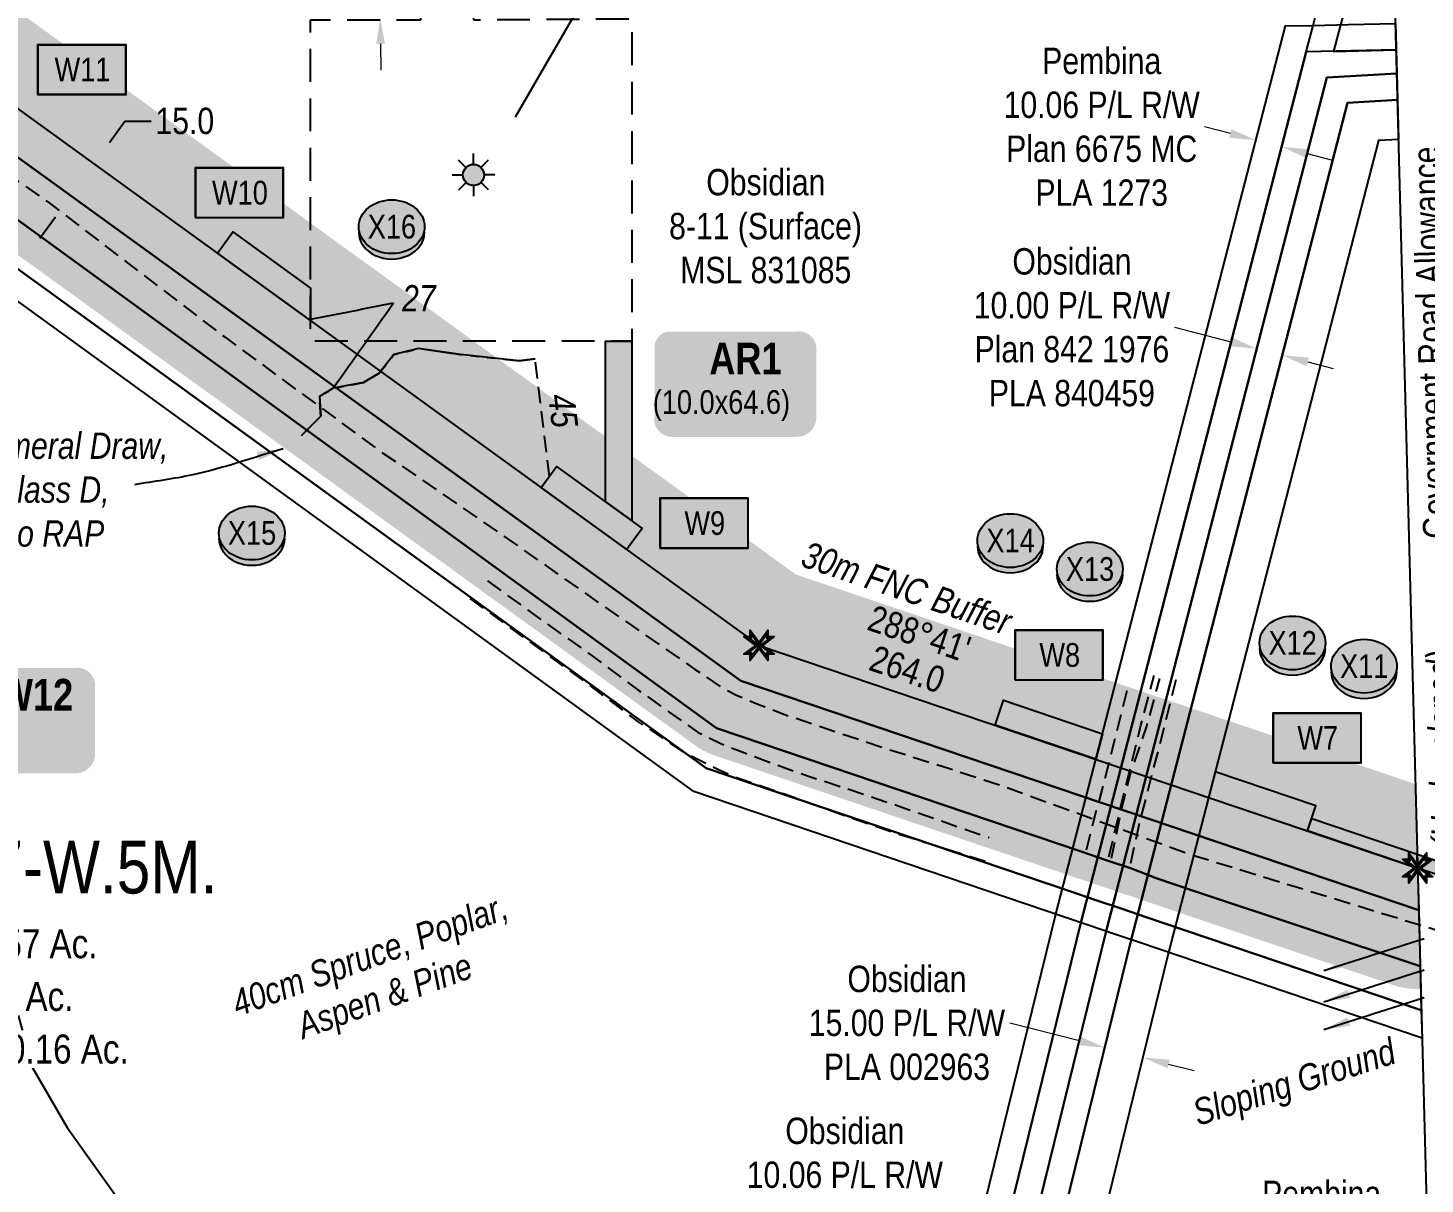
# Model space of a CAD drawing. Extents: x 633209 to 644713, y 5826006 to 5832721.
# Drawn here: x 642432 to 642962, y 5829567 to 5830006 of the extents above; entities that cross this region are included whole.
import ezdxf
from ezdxf.enums import TextEntityAlignment as Align

# ---------------------------------------------------------------- set-up
doc = ezdxf.new("R2010")
doc.units = 0
doc.header["$LTSCALE"] = 5
doc.header["$PDSIZE"] = 0.5
for name, pattern in [('foc-ACCESSROAD', [3.75, 2.5, -1.25]), ('foc-TIELINE', [1.875, 1.25, -0.625]), ('foc-TOPO-ephemeral', [6.25, 3.125, -0.625, 0.625, -0.625, 0.625, -0.625]), ('foc-TRAV', [1.875, 1.25, -0.625]), ('UG_PIPE', [1.875, 1.25, -0.625])]:
    doc.linetypes.add(name, pattern=pattern)
doc.layers.get('Defpoints').update_dxf_attribs({"color": 9})
for name, color, linetype in [('AS-PIPE-UG', 44, 'UG_PIPE'), ('AS-POWER', 104, 'foc-POWER'), ('C-RW', 13, 'Continuous'), ('C-SYMBOL', 7, 'Continuous'), ('C-WS', 13, 'foc-ACCESSROAD'), ('C-WS-S', 8, 'Continuous'), ('CG-NOTES', 7, 'Continuous'), ('F-RW', 190, 'Continuous'), ('L-AREAREQUIRED', 7, 'Continuous'), ('L-AREAWORK', 5, 'Continuous'), ('L-BD1', 253, 'Continuous'), ('L-MON', 1, 'Continuous'), ('L-ROAD-T', 7, 'Continuous'), ('L-SEC', 7, 'Continuous'), ('P-BUFFER-H 30m', 51, 'Continuous'), ('P-BUFFER-T', 40, 'Continuous'), ('P-CROSSINGS', 250, 'Continuous'), ('P-PROPOSED', 10, 'Continuous'), ('P-PROPOSED-H', 21, 'Continuous'), ('P-TEMP-BLOCKS', 250, 'Continuous'), ('P-TEMP-H', 41, 'Continuous'), ('P-TEMP_ACCESS ROAD', 46, 'Continuous'), ('P-TEMP_WORKSPACE', 46, 'Continuous'), ('P-TRAV', 4, 'foc-TRAV'), ('P-TXT', 4, 'Continuous'), ('P-WORKAREA-COUNTY', 104, 'Continuous'), ('P-WORKAREA-COUNTY-H', 71, 'Continuous'), ('T-BUSH-T', 110, 'Continuous'), ('T-DRAW', 143, 'foc-TOPO-ephemeral'), ('T-SLOPE', 48, 'Continuous'), ('T-TIE', 201, 'foc-TIELINE'), ('T-WATER-T', 170, 'Continuous'), ('WETLAND', 143, 'Continuous')]:
    doc.layers.add(name, color=color, linetype=linetype)
for name, color, linetype, lineweight in [('C-FLOWLINE-T', 13, 'Continuous', 9), ('C-RW-T', 13, 'Continuous', 9), ('C-WS-T', 13, 'Continuous', 9), ('F-RW-T', 190, 'Continuous', 9), ('T-TEXT', 48, 'Continuous', 18), ('T-TIE-T', 201, 'Continuous', 18)]:
    doc.layers.add(name, color=color, linetype=linetype, lineweight=lineweight)
doc.styles.add('100L', font='ARIALN.TTF', dxfattribs={"height": 11})
doc.styles.add('175L', font='ARIALN.TTF', dxfattribs={"height": 20})
doc.styles.add('80', font='ARIALN.TTF', dxfattribs={"height": 10})
doc.styles.add('80CG', font='ARIALN.TTF', dxfattribs={"height": 10})
doc.styles.add('80L', font='ARIALN.TTF', dxfattribs={"height": 10})
doc.styles.add('80LS', font='ARIALNI.TTF', dxfattribs={"height": 10})
doc.styles.add('BOLD', font='ARIALNB.TTF')
doc.styles.add('Crossing', font='ARIALN.TTF', dxfattribs={"height": 10})
doc.styles.add('foc-LtypeFont', font='ARIALN.TTF', dxfattribs={"height": 7.35})
doc.styles.add('MtXpl_Arial_Narrow', font='ARIALNI.TTF')
doc.linetypes.add('foc-POWER', pattern='A,6,-1,["P",foc-LtypeFont,S=0.2,R=0,X=-0.625,Y=-0.75],-1.24,4', length=12.24)
doc.linetypes.add('foc-TOPO-flowdirection-NOLINE', pattern='A,0,[">",foc-LtypeFont,S=0.3,R=0,X=0,Y=-0.945],-20,[">",foc-LtypeFont,S=0.3,R=0,X=0,Y=-0.945],0', length=20)
doc.dimstyles.new('Compass 5 000', dxfattribs={"dimscale": 5, "dimtxt": 9, "dimasz": 2, "dimexe": 0.2, "dimexo": 0.0625, "dimgap": 0.5, "dimtad": 0, "dimtih": 1, "dimtoh": 1, "dimzin": 0, "dimdsep": 46, "dimtxsty": '80CG', "dimcen": 0.1, "dimse1": 1, "dimse2": 1, "dimclrd": 256, "dimclrt": 256, "dimaunit": 1, "dimadec": 4, "dimazin": 0, "dimtfac": 0.06, "dimtofl": 0, "dimtmove": 0, "dimatfit": 1, "dimfxl": 0.2, "dimtolj": 1, "dimtzin": 0, "dimlwd": -1, "dimarcsym": 0})

# ---------------------------------------------------------------- blocks, each defined once
blk = doc.blocks.new('label_road_undeveloped')
at = {"layer": 'L-ROAD-T', "style": '80L'}
blk.add_text('Government Road Allowance', height=10, dxfattribs=at).set_placement((0, 0), align=Align.MIDDLE_CENTER)
at = {"layer": 'T-TEXT', "style": '80LS'}
blk.add_text('(Undeveloped)', height=10, dxfattribs=at).set_placement((-154.19, 0), align=Align.MIDDLE_CENTER)
blk = doc.blocks.new('*D429')
at = {"layer": 'C-FLOWLINE-T', "transparency": 16777216}
for p, q in [((642564.79, 5830053.19), (642554.79, 5830053.19)), ((642565.14, 5830029.51), (642564.79, 5830053.19)), ((642565.57, 5829999.56), (642565.72, 5829989.56))]:
    blk.add_line(p, q, dxfattribs=at)
for points in [[(642566.8, 5830029.54), (642563.47, 5830029.49), (642565.28, 5830019.51)], [(642567.24, 5829999.58), (642563.91, 5829999.53), (642565.43, 5830009.56)]]:
    blk.add_solid(points, dxfattribs=at)
at = {"layer": 'Defpoints', "color": 0, "transparency": 16777216}
for p in [(642466.55, 5830018.07), (642466.7, 5830008.11), (642565.43, 5830009.56)]:
    blk.add_point(p, dxfattribs=at)
at = {"layer": 'C-FLOWLINE-T', "transparency": 16777216, "insert": (642499.79, 5830053.19), "char_height": 10, "attachment_point": 5, "style": '80CG'}
blk.add_mtext('\\A1;Obsidian\\P10.06 Flow Line R/W\\PPLA 676', dxfattribs=at)
blk = doc.blocks.new('*D460')
at = {"layer": 'C-RW-T', "transparency": 16777216}
for p, q in [((642830.93, 5829621.09), (642804.51, 5829627.92)), ((642864.79, 5829612.34), (642874.48, 5829609.83))]:
    blk.add_line(p, q, dxfattribs=at)
for points in [[(642831.35, 5829622.7), (642830.52, 5829619.48), (642840.61, 5829618.59)], [(642865.21, 5829613.95), (642864.38, 5829610.72), (642855.11, 5829614.84)]]:
    blk.add_solid(points, dxfattribs=at)
at = {"layer": 'Defpoints', "color": 0, "transparency": 16777216}
for p in [(642894.25, 5829826.06), (642908.75, 5829822.32), (642855.11, 5829614.84)]:
    blk.add_point(p, dxfattribs=at)
at = {"layer": 'C-RW-T', "transparency": 16777216, "insert": (642765.43, 5829627.92), "char_height": 10, "attachment_point": 5, "style": '80CG'}
blk.add_mtext('\\A1;Obsidian\\P15.00 P/L R/W\\PPLA 002963', dxfattribs=at)
blk = doc.blocks.new('*D479')
at = {"layer": 'C-RW-T', "transparency": 16777216}
for p, q in [((642888.57, 5829886.42), (642867.16, 5829891.97)), ((642917.6, 5829878.9), (642927.28, 5829876.39))]:
    blk.add_line(p, q, dxfattribs=at)
for points in [[(642888.98, 5829888.04), (642888.15, 5829884.81), (642898.25, 5829883.91)], [(642918.02, 5829880.51), (642917.18, 5829877.28), (642907.92, 5829881.41)]]:
    blk.add_solid(points, dxfattribs=at)
at = {"layer": 'Defpoints', "color": 0, "transparency": 16777216}
for p in [(642898.25, 5829883.91), (642826.8, 5829608.37), (642836.47, 5829605.86)]:
    blk.add_point(p, dxfattribs=at)
at = {"layer": 'C-RW-T', "transparency": 16777216, "insert": (642828.07, 5829891.97), "char_height": 10, "attachment_point": 5, "style": '80CG'}
blk.add_mtext('\\A1;Obsidian\\P10.00 P/L R/W\\PPlan 842 1976\\PPLA 840459', dxfattribs=at)
blk = doc.blocks.new('*D482')
at = {"layer": 'C-RW-T', "transparency": 16777216}
for p, q in [((642794.45, 5829558.42), (642780.94, 5829561.92)), ((642823.55, 5829550.88), (642833.23, 5829548.37))]:
    blk.add_line(p, q, dxfattribs=at)
for points in [[(642794.87, 5829560.03), (642794.04, 5829556.81), (642804.13, 5829555.91)], [(642823.97, 5829552.49), (642823.14, 5829549.26), (642813.87, 5829553.39)]]:
    blk.add_solid(points, dxfattribs=at)
at = {"layer": 'Defpoints', "color": 0, "transparency": 16777216}
for p in [(642814.9, 5829597.43), (642824.64, 5829594.91), (642804.13, 5829555.91)]:
    blk.add_point(p, dxfattribs=at)
at = {"layer": 'C-RW-T', "transparency": 16777216, "insert": (642741.86, 5829561.92), "char_height": 10, "attachment_point": 5, "style": '80CG'}
blk.add_mtext('\\A1;Obsidian\\P10.06 P/L R/W\\PPlan 3834 NY\\PPLA 2201', dxfattribs=at)
blk = doc.blocks.new('*D529')
at = {"layer": 'Defpoints', "color": 0, "transparency": 16777216}
for p in [(642897.94, 5829963.04), (642895.35, 5829953), (642905.1, 5829950.48)]:
    blk.add_point(p, dxfattribs=at)
at = {"layer": 'F-RW-T', "transparency": 16777216}
for p, q in [((642888.26, 5829965.54), (642878.46, 5829968.07)), ((642917.37, 5829958.01), (642927.05, 5829955.51))]:
    blk.add_line(p, q, dxfattribs=at)
for points in [[(642888.67, 5829967.15), (642887.84, 5829963.93), (642897.94, 5829963.04)], [(642917.79, 5829959.63), (642916.95, 5829956.4), (642907.69, 5829960.52)]]:
    blk.add_solid(points, dxfattribs=at)
at = {"layer": 'F-RW-T', "transparency": 16777216, "insert": (642839.38, 5829968.07), "char_height": 10, "attachment_point": 5, "style": '80CG'}
blk.add_mtext('\\A1;Pembina\\P10.06 P/L R/W\\PPlan 6675 MC\\PPLA 1273', dxfattribs=at)
blk = doc.blocks.new('*D541')
at = {"layer": 'Defpoints', "color": 0, "transparency": 16777216}
for p in [(643009.16, 5829653.83), (643022.26, 5829649.35), (643015.79, 5829630.41)]:
    blk.add_point(p, dxfattribs=at)
at = {"layer": 'F-RW-T', "transparency": 16777216}
for p, q in [((643012.39, 5829663.29), (643015.62, 5829672.75)), ((642999.46, 5829625.43), (642972.44, 5829546.32)), ((642972.44, 5829546.32), (642962.44, 5829546.32))]:
    blk.add_line(p, q, dxfattribs=at)
for points in [[(643010.81, 5829663.83), (643013.96, 5829662.75), (643009.16, 5829653.83)], [(642997.88, 5829625.96), (643001.03, 5829624.89), (643002.69, 5829634.89)]]:
    blk.add_solid(points, dxfattribs=at)
at = {"layer": 'F-RW-T', "transparency": 16777216, "insert": (642922.9, 5829546.32), "char_height": 10, "attachment_point": 5, "style": '80CG'}
blk.add_mtext('\\A1;Pembina\\P20.00 P/L R/W\\PPLA 141996', dxfattribs=at)
blk = doc.blocks.new('GAS')
h = blk.add_hatch(color=255)
h.dxf.hatch_style = 1
edge = h.paths.add_edge_path()
edge.add_arc((0, 0), 0.9, 0, 360)
for p, q in [((-0.57, 0.57), (-1.14, 1.14)), ((0, 0.81), (0, 1.62)), ((0.57, 0.57), (1.14, 1.14)), ((-0.81, 0), (-1.62, 0)), ((1.62, 0), (0.81, 0)), ((-0.57, -0.57), (-1.14, -1.14)), ((0, -0.81), (0, -1.62)), ((1.14, -1.14), (0.57, -0.57))]:
    blk.add_line(p, q)
blk.add_circle((0, 0), 0.8)
blk = doc.blocks.new('TEMP')
h = blk.add_hatch(color=255)
h.dxf.hatch_style = 1
h.paths.add_polyline_path([(-1.15, -0.67), (-0.67, -0.67), (-0.67, -1.15), (0, -0.25), (0.67, -1.15), (0.67, -0.67), (1.15, -0.67), (0.25, 0), (1.15, 0.67), (0.67, 0.67), (0.67, 1.15), (0, 0.25), (-0.67, 1.15), (-0.67, 0.67), (-1.15, 0.67), (-0.25, 0)])
h.paths.add_polyline_path([(0.57, 0.85), (0.57, 0.57), (0.85, 0.57), (0.08, 0), (0.85, -0.57), (0.57, -0.57), (0.57, -0.85), (0, -0.08), (-0.57, -0.85), (-0.57, -0.57), (-0.85, -0.57), (-0.08, 0), (-0.85, 0.57), (-0.57, 0.57), (-0.57, 0.85), (0, 0.08)], flags=16)
h = blk.add_hatch(color=1)
h.dxf.hatch_style = 1
h.paths.add_polyline_path([(-0.07, -0.01), (-0.08, 0), (-0.85, -0.57), (-0.57, -0.57), (-0.57, -0.85), (0.07, 0.01), (0.08, 0), (0.85, 0.57), (0.57, 0.57), (0.57, 0.85)])
at = {"color": 1}
for p, q in [((-0.08, 0), (0.08, 0)), ((0, 0.08), (0, -0.08))]:
    blk.add_line(p, q, dxfattribs=at)
at = {"color": 255, "flags": 128}
blk.add_lwpolyline([(-0.25, 0), (-1.15, 0.67), (-0.67, 0.67), (-0.67, 1.15), (0, 0.25), (0.67, 1.15), (0.67, 0.67), (1.15, 0.67), (0.25, 0), (1.15, -0.67), (0.67, -0.67), (0.67, -1.15), (0, -0.25), (-0.67, -1.15), (-0.67, -0.67), (-1.15, -0.67)], close=True, dxfattribs=at)
at = {"color": 1, "flags": 128}
blk.add_lwpolyline([(-0.08, 0), (-0.85, 0.57), (-0.57, 0.57), (-0.57, 0.85), (0, 0.08), (0.57, 0.85), (0.57, 0.57), (0.85, 0.57), (0.08, 0), (0.85, -0.57), (0.57, -0.57), (0.57, -0.85), (0, -0.08), (-0.57, -0.85), (-0.57, -0.57), (-0.85, -0.57)], close=True, dxfattribs=at)
blk = doc.blocks.new('Temp_Area_Small_Pink')
at = {"true_color": 0xff8aff}
h = blk.add_hatch(color=211, dxfattribs=at)
h.dxf.hatch_style = 1
h.paths.add_polyline_path([(-16.83, -9.44), (16.33, -9.44), (16.33, 9.05), (-16.83, 9.05)])
at = {"color": 250}
for points in [[(-17.03, -9.64), (16.53, -9.64), (16.53, 9.25), (-17.03, 9.25)], [(-16.93, -9.54), (16.43, -9.54), (16.43, 9.15), (-16.93, 9.15)]]:
    blk.add_lwpolyline(points, close=True, dxfattribs=at)
at = {"color": 250, "style": '80L'}
blk.add_attdef('TEMPORARY', text='', height=9, dxfattribs=at).set_placement((0, -0.15), align=Align.MIDDLE_CENTER)
blk = doc.blocks.new('xing2')
h = blk.add_hatch(color=50)
h.dxf.hatch_style = 1
edge = h.paths.add_edge_path()
edge.add_ellipse((0, 0), major_axis=(-12.5, 0), ratio=0.816297, start_angle=0, end_angle=360)
h = blk.add_hatch(color=250)
h.dxf.hatch_style = 1
edge = h.paths.add_edge_path()
edge.add_ellipse((0, -2.05), major_axis=(-12.5, 0), ratio=0.816297, start_angle=0, end_angle=180)
edge.add_line((12.5, -2.05), (12.5, 0))
edge.add_ellipse((0, 0), major_axis=(-12.5, 0), ratio=0.816297, start_angle=0, end_angle=180, ccw=False)
edge.add_line((-12.5, 0), (-12.5, -2.05))
at = {"color": 250}
blk.add_ellipse((0, 0), major_axis=(-12.5, 0), ratio=0.816297, dxfattribs=at)
blk.add_ellipse((0, -2.05), major_axis=(-12.5, 0), ratio=0.816297, start_param=0, end_param=3.141593, dxfattribs=at)
at = {"color": 250, "style": 'Crossing'}
blk.add_attdef('CROSSING', text='', height=9, dxfattribs=at).set_placement((0.09, 0.02), align=Align.MIDDLE_CENTER)
at = {"color": 250, "style": 'Crossing', "flags": 1}
for tag, p in [('OWNER', (0.09, -12.49)), ('DESCRIPTION', (0.09, -25.77)), ('LOCATION', (0.09, -39.3)), ('DWG_REF', (0.09, -52.84))]:
    blk.add_attdef(tag, text='', height=9, dxfattribs=at).set_placement(p, align=Align.MIDDLE_CENTER)
blk = doc.blocks.new('*D684')
at = {"layer": 'Defpoints', "color": 0, "transparency": 16777216}
for p in [(642455.83, 5829954.77), (642456.76, 5829954.09), (642447.04, 5829942.62)]:
    blk.add_point(p, dxfattribs=at)
at = {"layer": 'P-TXT', "transparency": 16777216}
for p, q in [((642462.63, 5829962.19), (642468.49, 5829970.29)), ((642468.49, 5829970.29), (642478.49, 5829970.29)), ((642442.11, 5829933.85), (642436.24, 5829925.75))]:
    blk.add_line(p, q, dxfattribs=at)
for points in [[(642461.28, 5829963.17), (642463.98, 5829961.21), (642456.76, 5829954.09)], [(642440.76, 5829934.82), (642443.46, 5829932.87), (642447.97, 5829941.95)]]:
    blk.add_solid(points, dxfattribs=at)
at = {"layer": 'P-TXT', "transparency": 16777216, "insert": (642491.25, 5829970.29), "char_height": 10, "attachment_point": 5, "style": '80CG'}
blk.add_mtext('\\A1;15.0', dxfattribs=at)
blk = doc.blocks.new('*U749')
at = {"true_color": 0xff8aff}
h = blk.add_hatch(color=211, dxfattribs=at)
edge = h.paths.add_edge_path()
edge.add_line((-84, -20), (84, -20))
edge.add_arc((84, -14), 6, 270, 360)
edge.add_line((90, -14), (90, 12.5))
edge.add_arc((84, 12.5), 6, 0, 90)
edge.add_line((84, 18.5), (-84, 18.5))
edge.add_arc((-84, 12.5), 6, 90, 180)
edge.add_line((-90, 12.5), (-90, -14))
edge.add_arc((-84, -14), 6, 180, 270)
at = {"color": 250, "flags": 128}
blk.add_lwpolyline([(-84, -20, 3, 3, 0), (84, -20, 3, 3, 0.414214), (90, -14, 3, 3, 0), (90, 12.5, 3, 0, 0.414214), (84, 18.5, 0, 0, 0), (-84, 18.5, 0, 0, 0.414214), (-90, 12.5, 0, 0, 0), (-90, -14, 0, 3, 0.414214)], format="xyseb", close=True, dxfattribs=at)
at = {"flags": 128}
blk.add_lwpolyline([(-20.15, -12.92, 0, 7.5, 0), (0, 0, 0, 0, 0)], format="xyseb", dxfattribs=at)
at = {"color": 250}
for tag, p, height, style in [('TEMP_AREA_W1_001', (-9.21, 2.24), 12, 'BOLD'), ('ENTER_TEXT_001', (-30.66, -12.78), 9, '80')]:
    blk.add_attdef(tag, p, '', height=height, dxfattribs=dict(at, style=style))
blk = doc.blocks.new('*U563')
at = {"true_color": 0xff8aff}
h = blk.add_hatch(color=211, dxfattribs=at)
edge = h.paths.add_edge_path()
edge.add_line((-24, -20), (24, -20))
edge.add_arc((24, -14), 6, 270, 360)
edge.add_line((30, -14), (30, 12.5))
edge.add_arc((24, 12.5), 6, 0, 90)
edge.add_line((24, 18.5), (-24, 18.5))
edge.add_arc((-24, 12.5), 6, 90, 180)
edge.add_line((-30, 12.5), (-30, -14))
edge.add_arc((-24, -14), 6, 180, 270)
at = {"color": 250, "flags": 128}
blk.add_lwpolyline([(-24, -20, 3, 3, 0), (24, -20, 3, 3, 0.414214), (30, -14, 3, 3, 0), (30, 12.5, 3, 0, 0.414214), (24, 18.5, 0, 0, 0), (-24, 18.5, 0, 0, 0.414214), (-30, 12.5, 0, 0, 0), (-30, -14, 0, 3, 0.414214)], format="xyseb", close=True, dxfattribs=at)
at = {"flags": 128}
blk.add_lwpolyline([(-20.15, -12.92, 0, 7.5, 0), (0, 0, 0, 0, 0)], format="xyseb", dxfattribs=at)
at = {"color": 250}
for tag, p, height, style in [('TEMP_AREA_W1_001', (-9.21, 2.24), 12, 'BOLD'), ('ENTER_TEXT_001', (-30.66, -12.78), 9, '80')]:
    blk.add_attdef(tag, p, '', height=height, dxfattribs=dict(at, style=style))

msp = doc.modelspace()

# ---------------------------------------------------------------- hatches: boundary and pattern name
at = {"layer": 'P-BUFFER-H 30m'}
h = msp.add_hatch(color=256, dxfattribs=at)
h.dxf.hatch_style = 1
edge = h.paths.add_edge_path()
edge.add_arc((641325.836, 5830549.383), 29.991, 68.96769, 91.61528, ccw=False)
edge.add_line((641336.599, 5830577.376), (641999.449, 5830322.502))
edge.add_arc((641988.685, 5830294.51), 29.991, 53.67798, 68.96769, ccw=False)
edge.add_line((642006.449, 5830318.673), (642142.182, 5830218.888))
edge.add_line((642142.182, 5830218.888), (642723.217, 5829798.196))
edge.add_line((642723.217, 5829798.196), (642958.465, 5829718.653))
edge.add_line((642958.465, 5829718.653), (642960.511, 5829640.759))
edge.add_arc((642959.723, 5829670.739), 29.991, 251.31827, 271.50438, ccw=False)
edge.add_line((642950.117, 5829642.329), (642692.747, 5829729.353))
edge.add_arc((642702.353, 5829757.763), 29.991, 234.09403, 251.31827, ccw=False)
edge.add_line((642684.765, 5829733.471), (642098.079, 5830158.254))
edge.add_arc((642115.667, 5830182.546), 29.991, 233.67798, 234.09403, ccw=False)
edge.add_line((642097.903, 5830158.383), (641966.904, 5830254.688))
edge.add_line((641966.904, 5830254.688), (641327.21, 5830500.658))
edge.add_line((641327.21, 5830500.658), (641324.99, 5830579.362))
at = {"layer": 'P-PROPOSED-H'}
h = msp.add_hatch(color=256, dxfattribs=at)
h.dxf.hatch_style = 1
h.paths.add_polyline_path([(641325.836, 5830549.383), (641988.685, 5830294.51), (642124.505, 5830194.66), (642709.308, 5829771.241), (642959.304, 5829686.71), (642959.723, 5829670.739), (642702.353, 5829757.763), (642115.667, 5830182.546), (641981.425, 5830281.236), (641326.294, 5830533.141)])
at = {"layer": 'P-TEMP-H'}
h = msp.add_hatch(color=256, dxfattribs=at)
h.dxf.hatch_style = 1
h.paths.add_polyline_path([(642538.962, 5829894.577), (642503.642, 5829920.151), (642509.504, 5829928.248), (642538.962, 5829906.919)])
h = msp.add_hatch(color=256, dxfattribs=at)
h.dxf.hatch_style = 1
h.paths.add_polyline_path([(642650.929, 5829825.851), (642650.927, 5829886.811), (642660.923, 5829886.811), (642660.926, 5829818.613)])
h = msp.add_hatch(color=256, dxfattribs=at)
h.dxf.hatch_style = 1
h.paths.add_polyline_path([(642626.608, 5829831.118), (642658.997, 5829807.668), (642664.86, 5829815.765), (642632.471, 5829839.216)])
h = msp.add_hatch(color=256, dxfattribs=at)
h.dxf.hatch_style = 1
h.paths.add_polyline_path([(642798.917, 5829740.942), (642802.119, 5829750.412), (642839.653, 5829737.72), (642837.143, 5829728.016)])
h = msp.add_hatch(color=256, dxfattribs=at)
h.dxf.hatch_style = 1
h.paths.add_polyline_path([(642917.521, 5829700.838), (642920.723, 5829710.309), (642882.496, 5829723.234), (642879.986, 5829713.53)])
h = msp.add_hatch(color=256, dxfattribs=at)
h.dxf.hatch_style = 1
h.paths.add_polyline_path([(642959.304, 5829686.71), (642917.521, 5829700.838), (642919.122, 5829705.574), (642959.164, 5829692.034)])
at = {"layer": 'P-WORKAREA-COUNTY-H'}
h = msp.add_hatch(color=256, dxfattribs=at)
h.dxf.hatch_style = 1
h.paths.add_polyline_path([(642959.164, 5829692.034), (642979.465, 5829685.17), (642979.605, 5829679.846), (642959.304, 5829686.71)])

# ---------------------------------------------------------------- linework, layer by layer
at = {"layer": 'AS-PIPE-UG', "flags": 128}
for points in [[(640336.953, 5830972.019), (640341.193, 5830956.484), (640344.55, 5830943.008), (640346.991, 5830934.881), (640349.08, 5830927.159), (640351.027, 5830919.881), (640354.123, 5830908.779), (640356.035, 5830903.9), (640360.296, 5830901.421), (640367.963, 5830898.512), (640380.477, 5830893.723), (640491.861, 5830847.438), (640505.664, 5830841.556), (640521.945, 5830833.141), (640549.843, 5830824.432), (640567.785, 5830817.729), (640587.119, 5830809.077), (640604.34, 5830802.662), (640620.642, 5830796.606), (640736.401, 5830752.379), (640829.928, 5830715.609), (640892.807, 5830691.664), (640983.624, 5830656.554), (641103.432, 5830610.642), (641112.239, 5830607.397), (641128.87, 5830601.387), (641147.07, 5830594.52), (641166.453, 5830586.354), (641181.131, 5830581.256), (641195.157, 5830575.937), (641210.246, 5830570.751), (641272.52, 5830549.264), (641355.112, 5830518.485), (641484.342, 5830468.159), (641589.34, 5830428.251), (641691.626, 5830388.925), (641798.888, 5830347.778), (641933.223, 5830295.433), (641944.162, 5830291.673), (641959.762, 5830285.753), (641971.151, 5830281.605), (641979.334, 5830277.889), (641986.415, 5830273.004), (641994.145, 5830267.067), (642011.682, 5830254.308), (642031.097, 5830239.766), (642047.63, 5830227.341), (642114.424, 5830177.949), (642197.018, 5830117.715), (642321.245, 5830027.351), (642352.029, 5830000.422), (642439.797, 5829939.264), (642506.557, 5829888.218), (642566.031, 5829844.55), (642615.621, 5829810.488), (642641.859, 5829792.032), (642660.964, 5829778.777), (642684.833, 5829762.252), (642695.519, 5829755.065), (642700.714, 5829752.418), (642708.816, 5829748.996), (642718.64, 5829745.167), (642735.888, 5829739.312), (642757.293, 5829732.181), (642781.604, 5829724.472), (642803.286, 5829717.369), (642873.003, 5829691.932), (642965.87, 5829663.422), (643036.138, 5829638.998), (643069.035, 5829627.461), (643074.234, 5829625.766), (643090.466, 5829619.967), (643117.514, 5829610.081), (643139.189, 5829601.874), (643157.33, 5829594.591), (643189.219, 5829585.261)], [(642606.145, 5829795.73), (642629.288, 5829779.088), (642644.563, 5829768.271), (642663.816, 5829754.004), (642675.203, 5829745.971), (642686.218, 5829738.237), (642694.802, 5829734.004), (642703.893, 5829730.457), (642714.203, 5829726.523), (642728.06, 5829721.662), (642741.886, 5829717.129), (642762.149, 5829710.38), (642780.894, 5829703.764), (642796.643, 5829698.377)], [(642795.173, 5829689.247), (642759.415, 5829700.431), (642739.31, 5829707.419), (642722.817, 5829713.358), (642711.105, 5829717.439), (642700.284, 5829721.209), (642693.602, 5829724.095), (642680.67, 5829730.713), (642663.686, 5829742.164), (642640.914, 5829759.162), (642622.377, 5829772.621), (642599.147, 5829789.358)], [(642842.107, 5829691.026), (642845.76, 5829706.448), (642849.79, 5829722.916), (642854.275, 5829740.951), (642859.328, 5829759.801)], [(642843.081, 5829690.456), (642846.317, 5829706.22), (642850.311, 5829722.688), (642856.39, 5829740.235), (642861.485, 5829758.701)], [(642867.581, 5829758.173), (642862.547, 5829738.305), (642858.737, 5829723.491), (642853.469, 5829702.987), (642849.991, 5829686.9)], [(642833.624, 5829693.599), (642836.352, 5829704.819), (642838.369, 5829711.954), (642840.222, 5829719.049), (642842.037, 5829726.273), (642845.873, 5829741.438), (642849.641, 5829756.331)]]:
    msp.add_lwpolyline(points, dxfattribs=at)
at = {"layer": 'AS-POWER', "flags": 128}
msp.add_lwpolyline([(642616.759, 5829971.844), (642645.485, 5830021.697), (642972.517, 5830036.279), (643083.662, 5830039.169), (643164.366, 5830042.488)], dxfattribs=at)
at = {"layer": 'C-RW'}
for points in [[(642751.482, 5829308.626), (642747.411, 5829328.538), (642751.078, 5829342.597), (642759.941, 5829376.578), (642766.966, 5829403.509), (642767.655, 5829406.432), (642831.478, 5829665.96), (642916.991, 5829996.534), (642919.604, 5830006.636), (642922.243, 5830016.84), (642922.573, 5830022.384), (642921.96, 5830044.775), (642921.576, 5830058.511), (642920.907, 5830083.197), (642920.41, 5830099.614), (642918.118, 5830211.742), (642915.507, 5830314.651)], [(642925.57, 5830314.946), (642928.176, 5830212.038), (642930.806, 5830086.981), (642931.275, 5830070.468), (642931.92, 5830047.328), (642931.981, 5830045.166), (642932.611, 5830022.502), (642932.766, 5830016.933), (642930.051, 5830006.865), (642927.438, 5829996.764), (642951.148, 5829997.284), (642951.382, 5829988.365), (642924.862, 5829986.805), (642841.028, 5829662.72), (642778.126, 5829406.763), (642776.644, 5829400.917), (642770.443, 5829376.831), (642765.232, 5829357.083), (642757.704, 5829328.327), (642761.666, 5829308.947)], [(642329.024, 5830004.603), (642693.08, 5829739.793), (642831.542, 5829692.975), (642841.099, 5829689.744), (642842.194, 5829689.373), (642850.646, 5829686.516), (642860.05, 5829682.919), (642874.277, 5829678.103), (642960.283, 5829649.445), (642960.283, 5829649.445), (642960.721, 5829632.772), (642870.451, 5829663.308), (642856.213, 5829668.127), (642846.723, 5829671.343), (642837.172, 5829674.586), (642827.624, 5829677.811), (642689.207, 5829724.664), (642303.559, 5830004.212)], [(642788.079, 5829309.781), (642777.546, 5829349.824), (642770.443, 5829376.837), (642776.644, 5829400.917), (642778.126, 5829406.763), (642841.028, 5829662.72), (642924.862, 5829986.805), (642951.382, 5829988.365), (642951.646, 5829978.311), (642932.713, 5829977.239), (642850.524, 5829659.511), (642788.53, 5829407.091), (642786.312, 5829398.515), (642780.868, 5829377.428), (642778.165, 5829366.956), (642782.629, 5829350.029), (642793.201, 5829309.943)], [(642793.201, 5829309.943), (642782.629, 5829350.029), (642778.165, 5829366.956), (642780.868, 5829377.428), (642786.312, 5829398.515), (642788.53, 5829407.091), (642850.524, 5829659.511), (642932.713, 5829977.239), (642951.646, 5829978.311), (642952.04, 5829963.317), (642944.491, 5829962.894), (642864.766, 5829654.691), (642804.172, 5829407.586), (642796.751, 5829378.073), (642793.906, 5829366.787), (642798.138, 5829350.659), (642808.692, 5829310.432)]]:
    msp.add_lwpolyline(points, dxfattribs=at)
at = {"layer": 'C-WS', "flags": 128}
msp.add_lwpolyline([(642949.825, 5830047.63), (642950.48, 5830022.724), (642950.314, 5830022.722), (642949.511, 5830022.712), (642940.248, 5830022.597), (642932.611, 5830022.502), (642922.576, 5830022.384), (642600.708, 5830018.829), (642600.825, 5830008.772), (642660.919, 5830009.128), (642660.923, 5829886.811), (642538.962, 5829886.811), (642538.962, 5830008.772), (642580.834, 5830008.772), (642581.113, 5830018.829), (642581.692, 5830037.826), (642842.112, 5830041.279), (642912.05, 5830042.206), (642921.961, 5830044.775), (642930.574, 5830046.977), (642931.921, 5830047.328), (642939.58, 5830049.278), (642946.939, 5830051.181), (642949.589, 5830051.852), (642949.714, 5830051.883), (642949.825, 5830047.63)], close=True, dxfattribs=at)
at = {"layer": 'F-RW', "flags": 128}
for points in [[(642115.667, 5830182.546), (642702.353, 5829757.763), (642959.723, 5829670.745), (642959.723, 5829670.745), (642960.283, 5829649.445), (642874.277, 5829678.103), (642860.05, 5829682.919), (642850.646, 5829686.516), (642841.099, 5829689.744), (642831.542, 5829692.975), (642693.08, 5829739.793), (642329.002, 5830004.517)], [(642731.849, 5829308.006), (642748.945, 5829373.934), (642749.521, 5829376.154), (642757.265, 5829406.103), (642821.935, 5829669.223), (642909.157, 5830006.407), (642919.604, 5830006.636), (642933.043, 5830006.931), (642950.884, 5830007.322), (642951.119, 5829998.374), (642951.148, 5829997.284), (642916.991, 5829996.534), (642831.478, 5829665.96), (642767.655, 5829406.432), (642766.966, 5829403.509), (642759.941, 5829376.578), (642751.078, 5829342.597), (642747.411, 5829328.538), (642742.229, 5829308.334)], [(642303.559, 5830004.212), (642689.207, 5829724.664), (642827.624, 5829677.811), (642837.172, 5829674.586), (642846.723, 5829671.343), (642856.213, 5829668.127), (642870.451, 5829663.308), (642960.721, 5829632.772), (642960.721, 5829632.772), (642961, 5829622.123), (642867.937, 5829653.617), (642853.709, 5829658.434), (642844.216, 5829661.644), (642834.653, 5829664.87), (642825.189, 5829668.122), (642684.511, 5829715.74), (642286.905, 5830004.018)]]:
    msp.add_lwpolyline(points, dxfattribs=at)
at = {"layer": 'L-SEC'}
msp.add_line((642945.423, 5830215.252), (642966.429, 5829415.429), dxfattribs=at)
at = {"layer": 'P-TEMP_ACCESS ROAD', "flags": 128}
msp.add_lwpolyline([(642650.929, 5829825.851), (642650.927, 5829886.811), (642660.923, 5829886.811), (642660.926, 5829818.613)], close=True, dxfattribs=at)
at = {"layer": 'P-TEMP_WORKSPACE', "flags": 128}
for points in [[(642538.962, 5829894.577), (642503.642, 5829920.151), (642509.504, 5829928.248), (642538.962, 5829906.919)], [(642626.608, 5829831.118), (642658.997, 5829807.668), (642664.86, 5829815.765), (642632.471, 5829839.216)], [(642798.917, 5829740.942), (642802.119, 5829750.412), (642839.653, 5829737.72), (642837.143, 5829728.016)], [(642917.521, 5829700.838), (642920.723, 5829710.309), (642882.496, 5829723.234), (642879.986, 5829713.53)], [(642959.304, 5829686.71), (642917.521, 5829700.838), (642919.122, 5829705.574), (642959.164, 5829692.034)]]:
    msp.add_lwpolyline(points, close=True, dxfattribs=at)
at = {"layer": 'P-TRAV', "flags": 128}
msp.add_lwpolyline([(642979.605, 5829679.846), (642959.304, 5829686.71)], dxfattribs=at)
at = {"layer": 'P-WORKAREA-COUNTY'}
msp.add_lwpolyline([(642959.164, 5829692.034), (642979.465, 5829685.17), (642979.605, 5829679.846), (642959.304, 5829686.71)], close=True, dxfattribs=at)
at = {"layer": 'T-DRAW', "flags": 128}
msp.add_lwpolyline([(642535.505, 5829850.887), (642542.848, 5829858.314), (642542.366, 5829865.793), (642547.594, 5829868.851), (642559.12, 5829871.051), (642565.086, 5829874.61), (642570.643, 5829881.634), (642580.007, 5829883.943), (642595.951, 5829881.731), (642618.139, 5829879.258), (642624.218, 5829880)], dxfattribs=at)
at = {"layer": 'T-DRAW', "linetype": 'foc-TOPO-flowdirection-NOLINE', "flags": 128}
msp.add_lwpolyline([(642624.218, 5829880), (642618.139, 5829879.258), (642595.951, 5829881.731), (642580.007, 5829883.943), (642570.643, 5829881.634), (642565.086, 5829874.61), (642559.12, 5829871.051), (642547.594, 5829868.851), (642542.366, 5829865.793), (642542.848, 5829858.314), (642535.505, 5829850.887)], dxfattribs=at)
at = {"layer": 'T-TIE', "flags": 128}
msp.add_lwpolyline([(642629.668, 5829835.346), (642624.218, 5829880)], dxfattribs=at)
at = {"layer": 'WETLAND'}
msp.add_lwpolyline([(642418.945, 5829663.932), (642433.349, 5829611.118), (642446.552, 5829588.311), (642470.559, 5829554.702), (642487.364, 5829530.695), (642496.967, 5829504.288), (642522.174, 5829470.678), (642529.376, 5829461.076), (642525.775, 5829432.267), (642484.963, 5829415.463), (642469.359, 5829396.257), (642468.159, 5829363.848), (642459.756, 5829337.441), (642410.542, 5829327.838)], dxfattribs=at)

# ---------------------------------------------------------------- block references
at = {"layer": 'C-WS-S', "xscale": 4.999999999999792, "yscale": 4.999999999999792, "zscale": 4.999999999999792, "rotation": 0.2260728010244115}
msp.add_blockref('GAS', (642600.863, 5829949.834), dxfattribs=at)
at = {"layer": 'CG-NOTES', "xscale": 0.9996836799999999, "yscale": 0.9996836799999999, "zscale": 0.9996836799999999, "rotation": 91.60030847652281}
msp.add_blockref('label_road_undeveloped', (642964.389, 5829886.168), dxfattribs=at)
at = {"layer": 'L-MON', "color": 5, "xscale": 4.9984184, "yscale": 4.9984184, "zscale": 4.9984184}
for p in [(642709.308, 5829771.241), (642959.304, 5829686.71)]:
    msp.add_blockref('TEMP', p, dxfattribs=at)
at = {"layer": 'P-CROSSINGS', "color": 4}
msp.add_blockref('xing2', (642569.801, 5829930.19), dxfattribs=at).add_auto_attribs({'CROSSING': 'X16'})
at = {"layer": 'P-CROSSINGS', "xscale": 0.99968368, "yscale": 0.99968368, "zscale": 0.99968368}
for p, values in [((642516.691, 5829813.916), {'CROSSING': 'X15'}), ((642804.69, 5829811.04), {'CROSSING': 'X14'}), ((642834.864, 5829800.242), {'CROSSING': 'X13'}), ((642911.792, 5829772.191), {'CROSSING': 'X12'}), ((642938.957, 5829763.384), {'CROSSING': 'X11'})]:
    msp.add_blockref('xing2', p, dxfattribs=at).add_auto_attribs(values)
at = {"layer": 'P-TEMP-BLOCKS', "xscale": 0.99968368, "yscale": 0.99968368, "zscale": 0.99968368}
for p, values in [((642452.403, 5829990.01), {'TEMPORARY': 'W11'}), ((642512.174, 5829943.268), {'TEMPORARY': 'W10'}), ((642688.673, 5829817.855), {'TEMPORARY': 'W9'}), ((642823.444, 5829767.783), {'TEMPORARY': 'W8'}), ((642921.41, 5829736.314), {'TEMPORARY': 'W7'})]:
    msp.add_blockref('Temp_Area_Small_Pink', p, dxfattribs=at).add_auto_attribs(values)
at = {"layer": 'P-TEMP-BLOCKS', "color": 3, "xscale": 0.99968368, "yscale": 0.99968368, "zscale": 0.99968368}
msp.add_blockref('*U563', (642699.582, 5829871.92), dxfattribs=at).add_auto_attribs({'TEMP_AREA_W1_001': 'AR1', 'ENTER_TEXT_001': '(10.0x64.6)'})
at = {"layer": 'P-TEMP-BLOCKS', "color": 3}
ref = msp.add_blockref('*U749', (642365.727, 5829744.196), dxfattribs=dict(at, xscale=0.99968368, yscale=0.99968368, zscale=0.99968368))
ref.add_attrib('TEMP_AREA_W1_001', 'W7 W8 W9 W10 W11 W12', (642283.194, 5829746.542), dxfattribs={"layer": '0', "color": 250, "height": 11.9962, "style": 'BOLD'})
ref.add_attrib('ENTER_TEXT_001', '(6-10.0x40.0)', (642335.081, 5829731.423), dxfattribs={"layer": '0', "color": 250, "height": 8.99715, "style": '80'})

# ---------------------------------------------------------------- texts
at = {"layer": 'C-WS-T', "insert": (642674.834, 5829952.104), "char_height": 10, "attachment_point": 1, "style": '80L'}
msp.add_mtext_dynamic_manual_height_columns('\\pi14.41;Obsidian\\P\\pi0.2934;8-11 (Surface)\\P\\pi4.509;MSL 831085', width=72.65365, gutter_width=50.016, heights=[0], dxfattribs=at)
at = {"layer": 'L-BD1', "color": 3, "style": '175L'}
for s, p in [("288°41'", (642770.157, 5829775.729)), ('264.0', (642765.594, 5829762.234))]:
    msp.add_text(s, height=9.9968, rotation=341.31827, dxfattribs=at).set_placement(p, align=Align.MIDDLE_CENTER)
at = {"layer": 'P-BUFFER-T', "insert": (642727.431, 5829811.121), "char_height": 9.99684, "attachment_point": 1, "rotation": 341.31827, "style": '80L'}
msp.add_mtext_dynamic_manual_height_columns('\\pi0.37693;{\\fArial Narrow|b0|i1|c0|p34;30m FNC Buffer}', width=83.85173, gutter_width=50.016, heights=[0], dxfattribs=at)
at = {"layer": 'T-BUSH-T', "insert": (642559.742, 5829658.494), "char_height": 9.99684, "width": 114.12144, "attachment_point": 2, "rotation": 20, "line_spacing_factor": 0.989768, "style": 'MtXpl_Arial_Narrow'}
msp.add_mtext('40cm Spruce, Poplar, Aspen & Pine', dxfattribs=at)
at = {"layer": 'T-TIE-T', "insert": (642573.372, 5829908.034), "char_height": 9.99684, "attachment_point": 1, "style": '80L'}
msp.add_mtext_dynamic_manual_height_columns('\\pi0.38963;{\\fArial Narrow|b0|i1|c0|p34;27}', width=13.29919, gutter_width=50.016, heights=[0], dxfattribs=at)
at = {"layer": 'T-TIE-T', "insert": (642639.055, 5829867.636), "char_height": 9.99684, "attachment_point": 1, "rotation": 276.95907, "style": '80L'}
msp.add_mtext_dynamic_manual_height_columns('\\pi0.31458;{\\fArial Narrow|b0|i1|c0|p34;45}', width=13.02633, gutter_width=50.016, heights=[0], dxfattribs=at)
at = {"layer": 'T-WATER-T', "insert": (642393.812, 5829852.066), "char_height": 9.99684, "attachment_point": 1, "style": '80L'}
msp.add_mtext_dynamic_manual_height_columns('\\pi2.7581;{\\fArial Narrow|b0|i1|c0|p34;Ephemeral Draw,\\P\\pi25.595;Class D,\\P\\pi25.527;No RAP}', width=92.2623, gutter_width=50.016, heights=[0], dxfattribs=at)

# ---------------------------------------------------------------- dimensions: what is measured, and where the dimension line sits
at = {"layer": 'C-FLOWLINE-T'}
dim = msp.add_linear_dim(base=(642565.428, 5830009.557), p1=(642466.555, 5830018.071), p2=(642466.7, 5830008.114), angle=270.83716, text='Obsidian\\P10.06 Flow Line R/W\\PPLA 676', dimstyle='Compass 5 000', dxfattribs=at)
dim.commit()
dim.dimension.update_dxf_attribs({"geometry": '*D429', "text_midpoint": (642499.791, 5830053.19), "dimtype": 161})
at = {"layer": 'C-RW-T'}
for base, p1, p2, angle, text, picture, middle in [((642898.246, 5829883.914), (642836.473, 5829605.865), (642826.8, 5829608.373), 165.46358, 'Obsidian\\P10.00 P/L R/W\\PPlan 842 1976\\PPLA 840459', '*D479', (642828.073, 5829891.975)), ((642855.112, 5829614.84), (642894.25, 5829826.065), (642908.749, 5829822.317), 345.50548, 'Obsidian\\P15.00 P/L R/W\\PPLA 002963', '*D460', (642765.427, 5829627.921))]:
    dim = msp.add_linear_dim(base=base, p1=p1, p2=p2, angle=angle, text=text, dimstyle='Compass 5 000', dxfattribs=at)
    dim.commit()
    dim.dimension.update_dxf_attribs({"geometry": picture, "text_midpoint": middle, "dimtype": 161})
at = {"layer": 'C-RW-T', "color": 3}
dim = msp.add_linear_dim(base=(642804.134, 5829555.91), p1=(642824.639, 5829594.908), p2=(642814.899, 5829597.433), angle=165.46622, text='Obsidian\\P10.06 P/L R/W\\PPlan 3834 NY\\PPLA 2201', dimstyle='Compass 5 000', dxfattribs=at)
dim.commit()
dim.dimension.update_dxf_attribs({"geometry": '*D482', "text_midpoint": (642741.857, 5829561.923), "dimtype": 161})
at = {"layer": 'F-RW-T'}
for base, p1, p2, angle, text, picture, middle in [((642897.939, 5829963.036), (642905.097, 5829950.483), (642895.346, 5829953.004), 165.50698, 'Pembina\\P10.06 P/L R/W\\PPlan 6675 MC\\PPLA 1273', '*D529', (642839.376, 5829968.071)), ((643009.155, 5829653.828), (643015.79, 5829630.415), (643022.258, 5829649.353), 71.14387, 'Pembina\\P20.00 P/L R/W\\PPLA 141996', '*D541', (642922.898, 5829546.316))]:
    dim = msp.add_linear_dim(base=base, p1=p1, p2=p2, angle=angle, text=text, dimstyle='Compass 5 000', dxfattribs=at)
    dim.commit()
    dim.dimension.update_dxf_attribs({"geometry": picture, "text_midpoint": middle, "dimtype": 161})
at = {"layer": 'P-TXT'}
dim = msp.add_linear_dim(base=(642456.765, 5829954.091), p1=(642447.038, 5829942.621), p2=(642455.832, 5829954.767), angle=54.09403, text='15.0', dimstyle='Compass 5 000', dxfattribs=at)
dim.commit()
dim.dimension.update_dxf_attribs({"geometry": '*D684', "text_midpoint": (642491.246, 5829970.291), "dimtype": 161})

# ---------------------------------------------------------------- leaders
at = {"layer": 'T-SLOPE', "path_type": 1}
for points in [[(642923.69, 5829647.862), (642961.798, 5829659.98)], [(642923.69, 5829635.962), (642961.798, 5829648.079)], [(642923.69, 5829625.444), (642961.798, 5829637.561)]]:
    msp.add_leader(points, dimstyle='Compass 5 000', override={"dimgap": 0.5, "dimtad": 0}, dxfattribs=at)
at = {"layer": 'T-TIE-T', "path_type": 1}
for points in [[(642539.068, 5829895.105), (642570.534, 5829901.274)], [(642547.594, 5829868.851, 1048.13), (642570.534, 5829901.274, 1048.13)]]:
    msp.add_leader(points, dimstyle='Compass 5 000', override={"dimgap": 0.5, "dimtad": 0}, dxfattribs=at)
at = {"layer": 'T-WATER-T', "path_type": 1}
msp.add_leader([(642528.627, 5829845.882), (642494.241, 5829836.002), (642472.087, 5829832.241)], dimstyle='Compass 5 000', override={"dimgap": 0.5, "dimtad": 0}, dxfattribs=at)

# ---------------------------------------------------------------- next in the draw order: texts
at = {"layer": 'C-SYMBOL', "color": 3, "insert": (642360.356, 5829697.084), "char_height": 20, "width": 286.53479, "attachment_point": 2, "style": '175L', "bg_fill": 3, "box_fill_scale": 1.15, "bg_fill_color": 256, "bg_fill_true_color": 256, "bg_fill_transparency": 0}
msp.add_mtext('S.E.1/4 Sec. 11-42-7-W.5M.', dxfattribs=at)
at = {"layer": 'L-AREAREQUIRED', "color": 5, "insert": (642359.201, 5829663.507), "char_height": 10.99304, "width": 197.81477, "attachment_point": 2, "style": '100L', "bg_fill": 3, "box_fill_scale": 1.15, "bg_fill_color": 256, "bg_fill_true_color": 256, "bg_fill_transparency": 0}
msp.add_mtext('Area Required = 1.444 ha  3.57 Ac.', dxfattribs=at)
at = {"layer": 'L-AREAWORK', "color": 5, "char_height": 10.99304, "attachment_point": 2, "style": '100L', "bg_fill": 3, "box_fill_scale": 1.15, "bg_fill_color": 256, "bg_fill_true_color": 256, "bg_fill_transparency": 0}
for s, insert, width in [('Workspace = 0.262 ha  0.65 Ac.', (642359.186, 5829643.52), 179.59301), ('Temporary Access = 0.065 ha  0.16 Ac.', (642359.171, 5829623.532), 220.61566)]:
    msp.add_mtext(s, dxfattribs=dict(at, insert=insert, width=width))
at = {"layer": 'T-TEXT', "insert": (642910.878, 5829610.398), "char_height": 9.99684, "width": 80.24517, "attachment_point": 2, "rotation": 17.63962, "line_spacing_factor": 0.989768, "style": 'MtXpl_Arial_Narrow', "bg_fill": 3, "box_fill_scale": 1.15, "bg_fill_color": 256, "bg_fill_true_color": 256, "bg_fill_transparency": 0}
msp.add_mtext('Sloping Ground', dxfattribs=at)

# ---------------------------------------------------------------- next in the draw order: linework, layer by layer
at = {"layer": 'P-PROPOSED', "flags": 128}
msp.add_lwpolyline([(641325.836, 5830549.383), (641988.685, 5830294.51), (642124.505, 5830194.66), (642709.308, 5829771.241), (642959.304, 5829686.71), (642959.723, 5829670.739), (642702.353, 5829757.763), (642115.667, 5830182.546), (641981.425, 5830281.236), (641326.294, 5830533.141)], close=True, dxfattribs=at)

doc.saveas('drawing.dxf')
